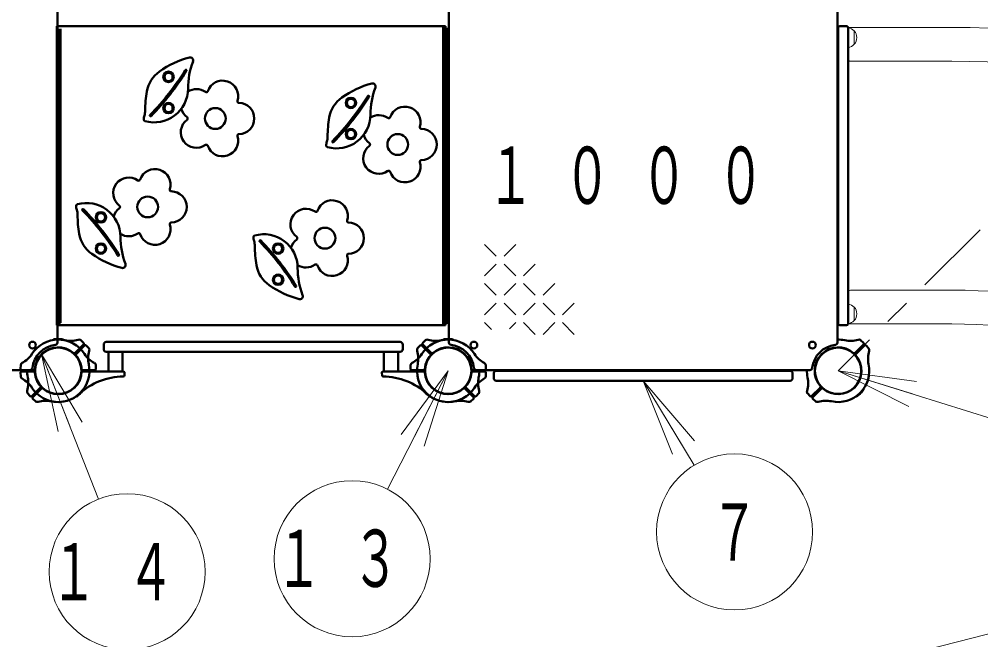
# Model space of a CAD drawing. Units: millimetres on the paper. Extents: x -385 to 0, y -599 to 267.
# Drawn here: x -273.76 to -236.77, y 133.19 to 157.05 of the extents above; entities that cross this region are included whole.
import ezdxf
from ezdxf.enums import TextEntityAlignment as Align

# ---------------------------------------------------------------- set-up
doc = ezdxf.new("R2010")
doc.units = ezdxf.units.MM
doc.linetypes.add('USER2', pattern=[6, 3, -1, 1, -1])
doc.layers.add('LY_1', color=140, linetype='Continuous', lineweight=50)
doc.styles.add('ＭＳ ゴシック', font='')
doc.styles.get('ＭＳ ゴシック').set_extended_font_data('MS Gothic')

msp = doc.modelspace()

# ---------------------------------------------------------------- linework, layer by layer
at = {"layer": 'LY_1', "color": 7, "linetype": 'USER2', "lineweight": 13}
msp.add_line((-219.748, 165.843), (-242.261, 143.531), dxfattribs=at)
at = {"layer": 'LY_1'}
for p, q in [((-272.291, 151.031), (-272.291, 157.439)), ((-257.231, 151.031), (-257.231, 157.439)), ((-242.291, 151.031), (-242.291, 157.439)), ((-272.311, 151.031), (-272.311, 156.781)), ((-257.366, 156.781), (-272.311, 156.781)), ((-272.171, 156.781), (-272.261, 156.781)), ((-272.261, 151.031), (-272.261, 156.681)), ((-272.171, 151.031), (-272.171, 156.681)), ((-257.459, 151.031), (-257.459, 156.781)), ((-257.366, 151.031), (-257.366, 156.781)), ((-257.261, 156.681), (-257.351, 156.681)), ((-257.351, 151.031), (-257.351, 156.681)), ((-257.261, 151.031), (-257.261, 156.681)), ((-242.261, 145.341), (-242.261, 156.721)), ((-241.941, 156.781), (-242.201, 156.781)), ((-241.881, 145.341), (-241.881, 156.721)), ((-241.881, 156.631), (-241.881, 145.431)), ((-272.311, 151.031), (-272.311, 145.281)), ((-272.291, 151.031), (-272.291, 144.623)), ((-272.261, 151.031), (-272.261, 145.381)), ((-272.171, 151.031), (-272.171, 145.381)), ((-257.459, 151.031), (-257.459, 145.281)), ((-257.366, 151.031), (-257.366, 145.281)), ((-257.351, 151.031), (-257.351, 145.381)), ((-257.261, 151.031), (-257.261, 145.381)), ((-257.231, 151.031), (-257.231, 144.623)), ((-242.291, 151.031), (-242.291, 144.623)), ((-272.261, 145.381), (-272.171, 145.381)), ((-257.261, 145.381), (-257.351, 145.381)), ((-257.366, 145.281), (-272.311, 145.281)), ((-272.171, 145.281), (-272.261, 145.281)), ((-241.941, 145.281), (-242.201, 145.281)), ((-272.461, 144.714), (-272.461, 144.717)), ((-272.061, 144.714), (-272.061, 144.717)), ((-271.288, 144.606), (-271.394, 144.705)), ((-259.111, 144.641), (-270.411, 144.641)), ((-258.235, 144.606), (-258.129, 144.705)), ((-257.461, 144.714), (-257.461, 144.717)), ((-257.061, 144.714), (-257.061, 144.717)), ((-241.288, 144.606), (-241.394, 144.705)), ((-271.62, 144.215), (-271.287, 144.548)), ((-271.577, 144.173), (-271.244, 144.506)), ((-271.187, 144.505), (-271.087, 144.398)), ((-270.511, 144.541), (-270.511, 144.361)), ((-259.111, 144.261), (-270.411, 144.261)), ((-270.333, 143.501), (-270.333, 144.261)), ((-269.789, 143.501), (-269.789, 144.261)), ((-259.733, 143.501), (-259.733, 144.261)), ((-259.189, 143.501), (-259.189, 144.261)), ((-259.011, 144.541), (-259.011, 144.361)), ((-258.336, 144.505), (-258.435, 144.398)), ((-257.945, 144.173), (-258.279, 144.506)), ((-257.903, 144.215), (-258.236, 144.548)), ((-241.62, 144.215), (-241.287, 144.548)), ((-241.577, 144.173), (-241.244, 144.506)), ((-241.187, 144.505), (-241.087, 144.398)), ((-279.761, 143.561), (-273.354, 143.561)), ((-273.71, 143.602), (-273.704, 143.76)), ((-273.199, 143.561), (-273.67, 143.561)), ((-271.324, 143.561), (-270.853, 143.561)), ((-270.813, 143.602), (-270.818, 143.748)), ((-258.71, 143.602), (-258.705, 143.748)), ((-258.199, 143.561), (-258.67, 143.561)), ((-256.324, 143.561), (-255.853, 143.561)), ((-249.761, 143.561), (-256.169, 143.561)), ((-255.813, 143.602), (-255.818, 143.76)), ((-255.411, 143.531), (-244.111, 143.531)), ((-249.761, 143.561), (-243.354, 143.561)), ((-273.71, 143.46), (-273.705, 143.314)), ((-273.199, 143.501), (-273.67, 143.501)), ((-271.324, 143.501), (-269.752, 143.501)), ((-269.713, 143.459), (-269.718, 143.354)), ((-259.81, 143.459), (-259.805, 143.354)), ((-258.199, 143.501), (-259.77, 143.501)), ((-256.324, 143.501), (-255.853, 143.501)), ((-255.813, 143.46), (-255.818, 143.314)), ((-255.511, 143.251), (-255.511, 143.431)), ((-255.411, 143.151), (-244.111, 143.151)), ((-244.011, 143.251), (-244.011, 143.431)), ((-272.945, 142.889), (-273.279, 142.556)), ((-272.903, 142.847), (-273.236, 142.514)), ((-271.283, 142.836), (-271.281, 142.834)), ((-258.239, 142.836), (-258.242, 142.834)), ((-256.62, 142.847), (-256.287, 142.514)), ((-256.577, 142.889), (-256.244, 142.556)), ((-242.945, 142.889), (-243.279, 142.556)), ((-242.903, 142.847), (-243.236, 142.514)), ((-241.283, 142.836), (-241.281, 142.834)), ((-273.336, 142.557), (-273.443, 142.672)), ((-273.235, 142.456), (-273.12, 142.349)), ((-271.566, 142.553), (-271.564, 142.551)), ((-257.957, 142.553), (-257.959, 142.551)), ((-256.288, 142.456), (-256.403, 142.349)), ((-256.187, 142.557), (-256.079, 142.672)), ((-243.336, 142.557), (-243.443, 142.672)), ((-243.235, 142.456), (-243.12, 142.349)), ((-241.566, 142.553), (-241.564, 142.551))]:
    msp.add_line(p, q, dxfattribs=at)
at = {"layer": 'LY_1', "color": 7, "lineweight": 13}
for p, q in [((-241.881, 155.961), (-241.881, 156.721)), ((-237.881, 156.731), (-241.781, 156.731)), ((-241.638, 156.087), (-241.638, 156.595)), ((-237.881, 155.431), (-241.781, 155.431)), ((-255.409, 147.933), (-255.859, 148.383)), ((-254.659, 148.383), (-255.109, 147.933)), ((-255.409, 147.633), (-255.859, 147.183)), ((-254.659, 147.183), (-255.109, 147.633)), ((-253.909, 147.633), (-254.359, 147.183)), ((-255.409, 146.433), (-255.859, 146.883)), ((-254.659, 146.883), (-255.109, 146.433)), ((-253.909, 146.433), (-254.359, 146.883)), ((-253.159, 146.883), (-253.609, 146.433)), ((-237.881, 146.631), (-241.781, 146.631)), ((-255.409, 146.133), (-255.859, 145.683)), ((-254.659, 145.683), (-255.109, 146.133)), ((-253.909, 146.133), (-254.359, 145.683)), ((-253.159, 145.683), (-253.609, 146.133)), ((-252.409, 146.133), (-252.859, 145.683)), ((-241.881, 146.101), (-241.881, 145.341)), ((-241.638, 145.975), (-241.638, 145.467)), ((-255.592, 145.116), (-255.859, 145.383)), ((-254.659, 145.383), (-254.899, 145.144)), ((-253.909, 144.933), (-254.359, 145.383)), ((-253.159, 145.383), (-253.609, 144.933)), ((-252.409, 144.933), (-252.859, 145.383)), ((-237.881, 145.331), (-241.781, 145.331)), ((-272.265, 141.193), (-272.898, 144.167)), ((-272.898, 144.167), (-271.334, 141.559)), ((-272.898, 144.167), (-271.8, 141.376)), ((-272.898, 144.167), (-270.708, 138.6)), ((-257.261, 143.531), (-259.59, 138.977)), ((-259.072, 141.088), (-257.261, 143.531)), ((-257.261, 143.531), (-258.627, 140.86)), ((-257.261, 143.531), (-258.182, 140.632)), ((-239.545, 142.163), (-242.261, 143.531)), ((-242.261, 143.531), (-239.248, 143.118)), ((-242.261, 143.531), (-239.397, 142.64)), ((-242.261, 143.531), (-236.331, 141.687)), ((-248.637, 140.325), (-249.761, 143.151)), ((-249.761, 143.151), (-247.781, 140.843)), ((-249.761, 143.151), (-248.209, 140.584)), ((-249.761, 143.151), (-247.797, 139.903)), ((-244.681, 131.331), (-235.963, 133.548))]:
    msp.add_line(p, q, dxfattribs=at)
at = {"layer": 'LY_1'}
for centre, radius in [((-268.019, 154.831), 0.2), ((-268.019, 154.831), 0.16), ((-261.001, 153.831), 0.2), ((-261.001, 153.831), 0.16), ((-268.019, 153.631), 0.2), ((-268.019, 153.631), 0.16), ((-266.219, 153.231), 0.4), ((-261.001, 152.631), 0.2), ((-261.001, 152.631), 0.16), ((-259.201, 152.231), 0.4), ((-268.819, 149.831), 0.4), ((-270.619, 149.431), 0.2), ((-270.619, 149.431), 0.16), ((-262.001, 148.631), 0.4), ((-270.619, 148.231), 0.2), ((-270.619, 148.231), 0.16), ((-263.801, 148.231), 0.2), ((-263.801, 148.231), 0.16), ((-263.801, 147.031), 0.2), ((-263.801, 147.031), 0.16), ((-273.251, 144.521), 0.13), ((-256.271, 144.521), 0.13), ((-243.251, 144.521), 0.13), ((-272.261, 143.531), 0.891), ((-257.261, 143.531), 0.891), ((-242.261, 143.531), 0.891)]:
    msp.add_circle(centre, radius, dxfattribs=at)
at = {"layer": 'LY_1', "color": 7, "lineweight": 13}
for centre in [(-246.244, 137.336), (-260.955, 136.306), (-269.609, 135.808)]:
    msp.add_circle(centre, 3, dxfattribs=at)
at = {"layer": 'LY_1'}
for centre, radius, start, end in [((-242.201, 156.721), 0.06, 90, 180), ((-241.941, 156.721), 0.06, 0, 90), ((-266.286, 152.099), 3.6, 104.9842, 125.2836), ((-264.269, 154.365), 3, 159.3635, 179.7848), ((-267.187, 155.464), 0.117, 339.3635, 104.9842), ((-267.673, 154.059), 1.2, 125.2836, 169.876), ((-275.854, 160.339), 9.97, 315.6146, 328.2576), ((-275.854, 160.339), 10.03, 315.6146, 328.2576), ((-267.35, 155.078), 0.03, 328.2576, 148.2576), ((-265.941, 154.087), 0.6, 342.724, 161.276), ((-268.569, 154.381), 1.3, 254.1244, 359.7848), ((-264.916, 153.566), 4, 169.876, 180.4102), ((-266.947, 153.76), 0.6, 54.724, 123.0543), ((-266.566, 154.299), 0.06, 234.724, 341.276), ((-259.268, 151.099), 3.6, 104.9842, 125.2836), ((-257.251, 153.365), 3, 159.3635, 179.7848), ((-260.169, 154.464), 0.117, 339.3635, 104.9842), ((-265.311, 153.891), 0.06, 162.724, 269.276), ((-260.655, 153.059), 1.2, 125.2836, 169.876), ((-268.836, 159.339), 9.97, 315.6146, 328.2576), ((-268.836, 159.339), 10.03, 315.6146, 328.2576), ((-260.332, 154.078), 0.03, 328.2576, 148.2576), ((-269.516, 153.533), 0.6, 341.2258, 0.4102), ((-266.947, 153.76), 0.6, 195.0436, 233.276), ((-265.319, 153.231), 0.6, 270.724, 89.276), ((-258.923, 153.087), 0.6, 342.724, 161.276), ((-268.569, 153.212), 0.4, 161.2258, 183.9289), ((-268.909, 153.188), 0.06, 183.9289, 254.1244), ((-268.708, 153.344), 0.03, 135.6146, 315.6146), ((-266.947, 152.702), 0.6, 126.724, 305.276), ((-267.342, 153.231), 0.06, 306.724, 53.276), ((-261.551, 153.381), 1.3, 254.1244, 359.7848), ((-257.898, 152.566), 4, 169.876, 180.4102), ((-259.93, 152.76), 0.6, 54.724, 123.0543), ((-259.548, 153.299), 0.06, 234.724, 341.276), ((-258.293, 152.891), 0.06, 162.724, 269.276), ((-258.301, 152.231), 0.6, 270.724, 89.276), ((-265.941, 152.375), 0.6, 198.724, 17.276), ((-265.311, 152.571), 0.06, 90.724, 197.276), ((-262.498, 152.533), 0.6, 341.2258, 0.4102), ((-259.93, 152.76), 0.6, 195.0436, 233.276), ((-266.566, 152.163), 0.06, 18.724, 125.276), ((-261.551, 152.212), 0.4, 161.2258, 183.9289), ((-261.891, 152.188), 0.06, 183.9289, 254.1244), ((-261.69, 152.344), 0.03, 135.6146, 315.6146), ((-259.93, 151.702), 0.6, 126.724, 305.276), ((-260.324, 152.231), 0.06, 306.724, 53.276), ((-268.541, 150.687), 0.6, 342.724, 161.276), ((-258.923, 151.375), 0.6, 198.724, 17.276), ((-258.293, 151.571), 0.06, 90.724, 197.276), ((-269.547, 150.36), 0.6, 54.724, 233.276), ((-259.548, 151.163), 0.06, 18.724, 125.276), ((-269.166, 150.899), 0.06, 234.724, 341.276), ((-267.911, 150.491), 0.06, 162.724, 269.276), ((-267.919, 149.831), 0.6, 270.724, 89.276), ((-271.509, 149.874), 0.06, 105.8756, 176.0711), ((-271.169, 149.85), 0.4, 176.0711, 198.7742), ((-271.169, 148.681), 1.3, 0.2152, 105.8756), ((-269.942, 149.831), 0.06, 306.724, 53.276), ((-261.723, 149.487), 0.6, 342.724, 161.276), ((-272.116, 149.529), 0.6, 359.5898, 18.7742), ((-267.516, 149.496), 4, 179.5898, 190.124), ((-271.308, 149.718), 0.03, 44.3854, 224.3854), ((-278.454, 142.724), 9.97, 31.7424, 44.3854), ((-278.454, 142.724), 10.03, 31.7424, 44.3854), ((-269.547, 149.302), 0.6, 126.724, 164.9564), ((-262.73, 149.16), 0.6, 54.724, 233.276), ((-262.348, 149.699), 0.06, 234.724, 341.276), ((-268.541, 148.975), 0.6, 198.724, 17.276), ((-267.911, 149.171), 0.06, 90.724, 197.276), ((-261.093, 149.291), 0.06, 162.724, 269.276), ((-261.101, 148.631), 0.6, 270.724, 89.276), ((-270.273, 149.004), 1.2, 190.124, 234.7164), ((-269.547, 149.302), 0.6, 236.9457, 305.276), ((-269.166, 148.763), 0.06, 18.724, 125.276), ((-264.691, 148.674), 0.06, 105.8756, 176.0711), ((-264.351, 147.481), 1.3, 0.2152, 105.8756), ((-266.869, 148.697), 3, 180.2152, 200.6365), ((-264.351, 148.65), 0.4, 176.0711, 198.7742), ((-265.298, 148.329), 0.6, 359.5898, 18.7742), ((-260.698, 148.296), 4, 179.5898, 190.124), ((-264.49, 148.518), 0.03, 44.3854, 224.3854), ((-271.636, 141.524), 9.97, 31.7424, 44.3854), ((-271.636, 141.524), 10.03, 31.7424, 44.3854), ((-262.73, 148.102), 0.6, 126.724, 164.9564), ((-263.124, 148.631), 0.06, 306.724, 53.276), ((-268.886, 150.963), 3.6, 234.7164, 255.0158), ((-269.95, 147.985), 0.03, 211.7424, 31.7424), ((-261.723, 147.775), 0.6, 198.724, 17.276), ((-261.093, 147.971), 0.06, 90.724, 197.276), ((-269.787, 147.598), 0.117, 255.0158, 20.6365), ((-263.455, 147.804), 1.2, 190.124, 234.7164), ((-262.73, 148.102), 0.6, 236.9457, 305.276), ((-262.348, 147.563), 0.06, 18.724, 125.276), ((-260.051, 147.497), 3, 180.2152, 200.6365), ((-262.068, 149.763), 3.6, 234.7164, 255.0158), ((-263.132, 146.785), 0.03, 211.7424, 31.7424), ((-262.969, 146.398), 0.117, 255.0158, 20.6365), ((-242.201, 145.341), 0.06, 180, 270), ((-241.941, 145.341), 0.06, 270, 0), ((-272.261, 143.531), 1.2, 90, 147.2728), ((-272.441, 144.717), 0.02, 98.6269, 180), ((-272.261, 143.531), 1.22, 90, 98.6269), ((-272.391, 144.623), 0.1, 276.7872, 0), ((-272.261, 143.531), 1.2, 77.7272, 91.4325), ((-272.261, 143.531), 1.22, 81.3731, 90), ((-272.261, 143.531), 1.2, 32.7272, 90), ((-272.081, 144.717), 0.02, 0, 81.3731), ((-271.794, 145.681), 1, 257.7272, 287.5412), ((-271.462, 144.632), 0.1, 47, 107.5412), ((-270.411, 144.541), 0.1, 90, 180), ((-259.111, 144.541), 0.1, 0, 90), ((-257.261, 143.531), 1.2, 90, 147.2728), ((-258.061, 144.632), 0.1, 72.4588, 133), ((-257.729, 145.681), 1, 252.4588, 282.2728), ((-257.261, 143.531), 1.2, 88.5675, 102.2728), ((-257.441, 144.717), 0.02, 98.6269, 180), ((-257.261, 143.531), 1.22, 90, 98.6269), ((-257.261, 143.531), 1.22, 81.3731, 90), ((-257.261, 143.531), 1.2, 32.7272, 90), ((-257.131, 144.623), 0.1, 180, 263.2128), ((-257.081, 144.717), 0.02, 0, 81.3731), ((-242.391, 144.623), 0.1, 276.7872, 0), ((-242.261, 143.531), 1.2, 77.7272, 91.4325), ((-241.794, 145.681), 1, 257.7272, 287.5412), ((-241.462, 144.632), 0.1, 47, 107.5412), ((-272.261, 143.531), 1, 96.7872, 173.2128), ((-272.261, 143.531), 0.9, 90, 175.7293), ((-272.261, 143.531), 0.9, 49.2707, 135), ((-272.261, 143.531), 0.9, 4.2707, 90), ((-271.315, 144.577), 0.04, 315, 47), ((-271.216, 144.478), 0.04, 43, 135), ((-270.112, 143.999), 1, 162.4588, 192.2728), ((-271.161, 144.33), 0.1, 342.4588, 43), ((-270.411, 144.361), 0.1, 180, 270), ((-259.111, 144.361), 0.1, 270, 0), ((-258.362, 144.33), 0.1, 137, 197.5412), ((-259.411, 143.999), 1, 347.7272, 17.5412), ((-258.307, 144.478), 0.04, 45, 137), ((-258.208, 144.577), 0.04, 133, 225), ((-257.261, 143.531), 0.9, 90, 175.7293), ((-257.261, 143.531), 0.9, 45, 130.7293), ((-257.261, 143.531), 0.9, 4.2707, 90), ((-257.261, 143.531), 1, 6.7872, 83.2128), ((-242.261, 143.531), 1, 96.7872, 173.2128), ((-242.261, 143.531), 0.9, 49.2707, 135), ((-241.315, 144.577), 0.04, 315, 47), ((-241.216, 144.478), 0.04, 43, 135), ((-240.112, 143.999), 1, 162.4588, 192.2728), ((-241.161, 144.33), 0.1, 342.4588, 43), ((-274.112, 144.72), 1, 297.4588, 327.2728), ((-272.261, 143.531), 0.9, 135, 220.7293), ((-271.648, 144.243), 0.04, 229.2707, 315), ((-272.261, 143.531), 0.9, 315, 40.7293), ((-271.549, 144.144), 0.04, 135, 220.7293), ((-270.411, 144.72), 1, 212.7272, 242.5412), ((-259.112, 144.72), 1, 297.4588, 327.2728), ((-257.261, 143.531), 0.9, 139.2707, 225), ((-257.974, 144.144), 0.04, 319.2707, 45), ((-257.875, 144.243), 0.04, 225, 310.7293), ((-257.261, 143.531), 0.9, 319.2707, 45), ((-255.411, 144.72), 1, 212.7272, 242.5412), ((-242.261, 143.531), 0.9, 135, 220.7293), ((-241.648, 144.243), 0.04, 229.2707, 315), ((-242.261, 143.531), 0.9, 315, 40.7293), ((-241.549, 144.144), 0.04, 135, 220.7293), ((-273.67, 143.601), 0.04, 178, 270), ((-273.605, 143.744), 0.1, 117.4588, 178), ((-272.261, 143.531), 1.2, 178.5675, 192.2728), ((-273.354, 143.661), 0.1, 270, 353.2128), ((-273.199, 143.601), 0.04, 270, 355.7293), ((-272.261, 143.531), 1.2, 315, 12.2728), ((-271.324, 143.601), 0.04, 184.2707, 270), ((-270.918, 143.744), 0.1, 2, 62.5412), ((-270.853, 143.601), 0.04, 270, 2), ((-258.67, 143.601), 0.04, 178, 270), ((-258.605, 143.744), 0.1, 117.4588, 178), ((-257.261, 143.531), 1.2, 167.7272, 225), ((-258.199, 143.601), 0.04, 270, 355.7293), ((-256.324, 143.601), 0.04, 184.2707, 270), ((-256.169, 143.661), 0.1, 186.7872, 270), ((-257.261, 143.531), 1.2, 347.7272, 1.4325), ((-255.918, 143.744), 0.1, 2, 62.5412), ((-255.853, 143.601), 0.04, 270, 2), ((-255.411, 143.431), 0.1, 90, 180), ((-244.111, 143.431), 0.1, 0, 90), ((-242.261, 143.531), 1.2, 178.5675, 192.2728), ((-243.354, 143.661), 0.1, 270, 353.2128), ((-242.261, 143.531), 1.2, 315, 12.2728), ((-273.67, 143.461), 0.04, 90, 182), ((-273.605, 143.318), 0.1, 182, 242.5412), ((-273.605, 143.318), 0.1, 182, 242.5412), ((-274.112, 142.342), 1, 32.7272, 62.5412), ((-274.411, 143.063), 1, 342.4588, 12.2728), ((-273.199, 143.461), 0.04, 4.2707, 90), ((-272.261, 143.531), 0.9, 184.2707, 270), ((-272.261, 143.531), 0.9, 270, 355.7293), ((-269.708, 140.717), 2.6, 91.0841, 132.2172), ((-271.324, 143.461), 0.04, 90, 175.7293), ((-269.758, 143.356), 0.04, 271.0842, 357), ((-269.752, 143.461), 0.04, 357, 90), ((-259.77, 143.461), 0.04, 90, 183), ((-259.765, 143.356), 0.04, 183, 268.9158), ((-259.815, 140.717), 2.6, 47.7828, 88.9159), ((-258.199, 143.461), 0.04, 4.2707, 90), ((-257.261, 143.531), 0.9, 184.2707, 270), ((-257.261, 143.531), 0.9, 270, 355.7293), ((-256.324, 143.461), 0.04, 90, 175.7293), ((-255.411, 142.342), 1, 117.4588, 147.2728), ((-255.112, 143.063), 1, 167.7272, 197.5412), ((-255.918, 143.318), 0.1, 297.4588, 358), ((-255.918, 143.318), 0.1, 297.4588, 358), ((-255.853, 143.461), 0.04, 358, 90), ((-255.411, 143.251), 0.1, 180, 270), ((-244.111, 143.251), 0.1, 270, 0), ((-244.411, 143.063), 1, 342.4588, 12.2728), ((-272.261, 143.531), 1.2, 212.7272, 270), ((-272.974, 142.918), 0.04, 315, 40.7293), ((-272.875, 142.819), 0.04, 49.2707, 135), ((-272.261, 143.531), 0.9, 229.2707, 315), ((-272.261, 143.531), 1.22, 315, 323.6269), ((-271.295, 142.819), 0.02, 323.6269, 45), ((-258.228, 142.819), 0.02, 135, 216.3731), ((-257.261, 143.531), 1.22, 216.3731, 225), ((-257.261, 143.531), 0.9, 225, 310.7293), ((-257.261, 143.531), 1.2, 270, 327.2728), ((-256.648, 142.819), 0.04, 45, 130.7293), ((-256.549, 142.918), 0.04, 139.2707, 225), ((-242.974, 142.918), 0.04, 315, 40.7293), ((-242.875, 142.819), 0.04, 49.2707, 135), ((-242.261, 143.531), 0.9, 229.2707, 315), ((-242.261, 143.531), 1.22, 315, 323.6269), ((-241.295, 142.819), 0.02, 323.6269, 45), ((-273.362, 142.732), 0.1, 162.4588, 223), ((-273.307, 142.585), 0.04, 223, 315), ((-273.208, 142.486), 0.04, 135, 227), ((-272.261, 143.531), 1.2, 257.7272, 315), ((-272.261, 143.531), 1.2, 270, 312.2172), ((-271.55, 142.565), 0.02, 225, 306.3731), ((-272.261, 143.531), 1.22, 306.3731, 315), ((-257.261, 143.531), 1.22, 225, 233.6269), ((-257.261, 143.531), 1.2, 225, 282.2728), ((-257.261, 143.531), 1.2, 227.7828, 270), ((-257.973, 142.565), 0.02, 233.6269, 315), ((-256.315, 142.486), 0.04, 313, 45), ((-256.216, 142.585), 0.04, 225, 317), ((-256.161, 142.732), 0.1, 317, 17.5412), ((-243.362, 142.732), 0.1, 162.4588, 223), ((-243.307, 142.585), 0.04, 223, 315), ((-243.208, 142.486), 0.04, 135, 227), ((-242.261, 143.531), 1.2, 257.7272, 315), ((-241.55, 142.565), 0.02, 225, 306.3731), ((-242.261, 143.531), 1.22, 306.3731, 315), ((-273.061, 142.43), 0.1, 227, 287.5412), ((-272.729, 141.381), 1, 77.7272, 107.5412), ((-256.794, 141.381), 1, 72.4588, 102.2728), ((-256.462, 142.43), 0.1, 252.4588, 313), ((-243.061, 142.43), 0.1, 227, 287.5412), ((-242.729, 141.381), 1, 77.7272, 107.5412)]:
    msp.add_arc(centre, radius, start, end, dxfattribs=at)
at = {"layer": 'LY_1', "color": 7, "lineweight": 13}
for centre, radius, start, end in [((-241.924, 156.341), 0.382, 276.3597, 83.6403), ((-241.781, 156.631), 0.1, 90, 180), ((-237.881, 121.031), 35.7, 20, 90), ((-241.781, 155.531), 0.1, 180, 270), ((-237.881, 121.031), 34.4, 20, 90), ((-241.781, 146.531), 0.1, 90, 180), ((-237.881, 121.031), 25.6, 20, 90), ((-241.924, 145.721), 0.382, 276.3597, 83.6403), ((-241.781, 145.431), 0.1, 180, 270), ((-237.881, 121.031), 24.3, 20, 90)]:
    msp.add_arc(centre, radius, start, end, dxfattribs=at)

# ---------------------------------------------------------------- texts
at = {"layer": 'LY_1', "color": 7, "style": 'ＭＳ ゴシック', "width": 0.6}
msp.add_text('７', height=2.199, dxfattribs=at).set_placement((-246.244, 137.336), align=Align.MIDDLE_CENTER)
at = {"layer": 'LY_1', "color": 7, "char_height": 2.199, "style": 'ＭＳ ゴシック'}
for s, insert, attachment_point in [('\\T1.64;\\W0.6;１０００', (-255.761, 151.031), 4), ('\\T1.64;\\W0.6;１３', (-260.955, 136.306), 5), ('\\T1.64;\\W0.6;１４', (-269.609, 135.808), 5)]:
    msp.add_mtext(s, dxfattribs=dict(at, insert=insert, attachment_point=attachment_point))

doc.saveas('drawing.dxf')
